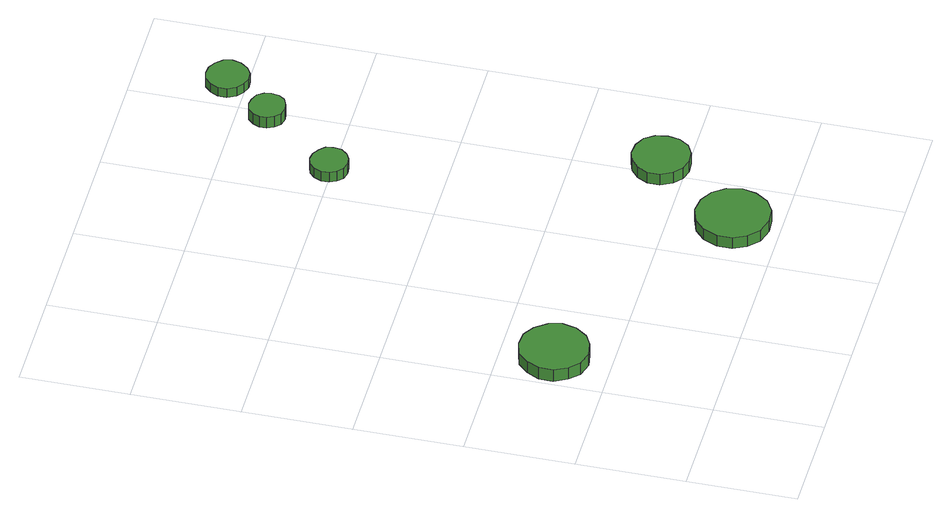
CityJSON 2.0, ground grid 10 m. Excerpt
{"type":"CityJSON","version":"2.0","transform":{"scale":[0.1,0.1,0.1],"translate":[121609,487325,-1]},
"CityObjects":{
"tree1":{"type":"SolitaryVegetationObject","attributes":{"function":"something"},"geometry":[{"type":"MultiSurface","lod":"1","boundaries":[[[0,1,2,3,4,5,6,7,8,9,10,11,12,13,14]],[[15,16,17,18,19,20,21,22,23,24,25,26,27,28,29]],[[0,29,28,1]],[[1,28,27,2]],[[2,27,26,3]],[[3,26,25,4]],[[4,25,24,5]],[[5,24,23,6]],[[6,23,22,7]],[[7,22,21,8]],[[8,21,20,9]],[[9,20,19,10]],[[10,19,18,11]],[[11,18,17,12]],[[12,17,16,13]],[[13,16,15,14]],[[14,15,29,0]]]}]},
"tree2":{"type":"SolitaryVegetationObject","attributes":{"function":"something"},"geometry":[{"type":"MultiSurface","lod":"1","boundaries":[[[30,31,32,33,34,35,36,37,38,39,40,41,42,43,44]],[[45,46,47,48,49,50,51,52,53,54,55,56,57,58,59]],[[30,59,58,31]],[[31,58,57,32]],[[32,57,56,33]],[[33,56,55,34]],[[34,55,54,35]],[[35,54,53,36]],[[36,53,52,37]],[[37,52,51,38]],[[38,51,50,39]],[[39,50,49,40]],[[40,49,48,41]],[[41,48,47,42]],[[42,47,46,43]],[[43,46,45,44]],[[44,45,59,30]]]}]},
"tree3":{"type":"SolitaryVegetationObject","attributes":{"function":"something"},"geometry":[{"type":"MultiSurface","lod":"1","boundaries":[[[60,61,62,63,64,65,66,67,68,69,70,71,72,73,74]],[[75,76,77,78,79,80,81,82,83,84,85,86,87,88,89]],[[60,89,88,61]],[[61,88,87,62]],[[62,87,86,63]],[[63,86,85,64]],[[64,85,84,65]],[[65,84,83,66]],[[66,83,82,67]],[[67,82,81,68]],[[68,81,80,69]],[[69,80,79,70]],[[70,79,78,71]],[[71,78,77,72]],[[72,77,76,73]],[[73,76,75,74]],[[74,75,89,60]]]}]},
"tree4":{"type":"SolitaryVegetationObject","attributes":{"function":"something"},"geometry":[{"type":"MultiSurface","lod":"1","boundaries":[[[90,91,92,93,94,95,96,97,98,99,100,101,102,103,104]],[[105,106,107,108,109,110,111,112,113,114,115,116,117,118,119]],[[90,119,118,91]],[[91,118,117,92]],[[92,117,116,93]],[[93,116,115,94]],[[94,115,114,95]],[[95,114,113,96]],[[96,113,112,97]],[[97,112,111,98]],[[98,111,110,99]],[[99,110,109,100]],[[100,109,108,101]],[[101,108,107,102]],[[102,107,106,103]],[[103,106,105,104]],[[104,105,119,90]]]}]},
"tree5":{"type":"SolitaryVegetationObject","attributes":{"function":"something"},"geometry":[{"type":"MultiSurface","lod":"1","boundaries":[[[120,121,122,123,124,125,126,127,128,129,130,131,132,133,134]],[[135,136,137,138,139,140,141,142,143,144,145,146,147,148,149]],[[120,149,148,121]],[[121,148,147,122]],[[122,147,146,123]],[[123,146,145,124]],[[124,145,144,125]],[[125,144,143,126]],[[126,143,142,127]],[[127,142,141,128]],[[128,141,140,129]],[[129,140,139,130]],[[130,139,138,131]],[[131,138,137,132]],[[132,137,136,133]],[[133,136,135,134]],[[134,135,149,120]]]}]},
"tree6":{"type":"SolitaryVegetationObject","attributes":{"function":"something"},"geometry":[{"type":"MultiSurface","lod":"1","boundaries":[[[150,151,152,153,154,155,156,157,158,159,160,161,162,163,164]],[[165,166,167,168,169,170,171,172,173,174,175,176,177,178,179]],[[150,179,178,151]],[[151,178,177,152]],[[152,177,176,153]],[[153,176,175,154]],[[154,175,174,155]],[[155,174,173,156]],[[156,173,172,157]],[[157,172,171,158]],[[158,171,170,159]],[[159,170,169,160]],[[160,169,168,161]],[[161,168,167,162]],[[162,167,166,163]],[[163,166,165,164]],[[164,165,179,150]]]}]}
},
"vertices":[
[67,152,20],[64,164,20],[56,175,20],[45,182,20],[32,183,20],[19,179,20],[10,170,20],[4,158,20],[4,145,20],[10,133,20],[19,124,20],[32,120,20],[45,122,20],[56,128,20],[64,139,20],[64,139,7],[56,128,7],[45,122,7],[32,120,7],[19,124,7],[10,133,7],[4,145,7],[4,158,7],[10,170,7],[19,179,7],[32,183,7],[45,182,7],[56,175,7],[64,164,7],[67,152,7],
[284,43,18],[281,57,18],[273,68,18],[261,75,18],[247,77,18],[233,72,18],[223,63,18],[217,50,18],[217,36,18],[223,24,18],[233,14,18],[247,10,18],[261,11,18],[273,18,18],[281,30,18],[281,30,6],[273,18,6],[261,11,6],[247,10,6],[233,14,6],[223,24,6],[217,36,6],[217,50,6],[223,63,6],[233,72,6],[247,77,6],[261,75,6],[273,68,6],[281,57,6],[284,43,6],
[338,123,18],[336,134,18],[330,143,18],[320,148,18],[309,149,18],[299,146,18],[291,139,18],[286,129,18],[286,118,18],[291,107,18],[299,100,18],[309,97,18],[320,98,18],[330,103,18],[336,112,18],[336,112,6],[330,103,6],[320,98,6],[309,97,6],[299,100,6],[291,107,6],[286,118,6],[286,129,6],[291,139,6],[299,146,6],[309,149,6],[320,148,6],[330,143,6],[336,134,6],[338,123,6],
[254,403,18],[253,410,18],[248,415,18],[242,419,18],[235,420,18],[228,418,18],[223,413,18],[220,406,18],[220,399,18],[223,393,18],[228,388,18],[235,386,18],[242,387,18],[248,390,18],[253,396,18],[253,396,7],[248,390,7],[242,387,7],[235,386,7],[228,388,7],[223,393,7],[220,399,7],[220,406,7],[223,413,7],[228,418,7],[235,420,7],[242,419,7],[248,415,7],[253,410,7],[254,403,7],
[310,473,20],[309,479,20],[305,485,20],[298,488,20],[292,489,20],[285,487,20],[280,482,20],[277,476,20],[277,469,20],[280,463,20],[285,458,20],[292,456,20],[298,457,20],[305,460,20],[309,466,20],[309,466,8],[305,460,8],[298,457,8],[292,456,8],[285,458,8],[280,463,8],[277,469,8],[277,476,8],[280,482,8],[285,487,8],[292,489,8],[298,488,8],[305,485,8],[309,479,8],[310,473,8],
[348,517,18],[346,525,18],[341,531,18],[334,535,18],[326,536,18],[319,534,18],[313,528,18],[309,521,18],[309,513,18],[313,505,18],[319,500,18],[326,497,18],[334,498,18],[341,502,18],[346,509,18],[346,509,8],[341,502,8],[334,498,8],[326,497,8],[319,500,8],[313,505,8],[309,513,8],[309,521,8],[313,528,8],[319,534,8],[326,536,8],[334,535,8],[341,531,8],[346,525,8],[348,517,8]
]}
